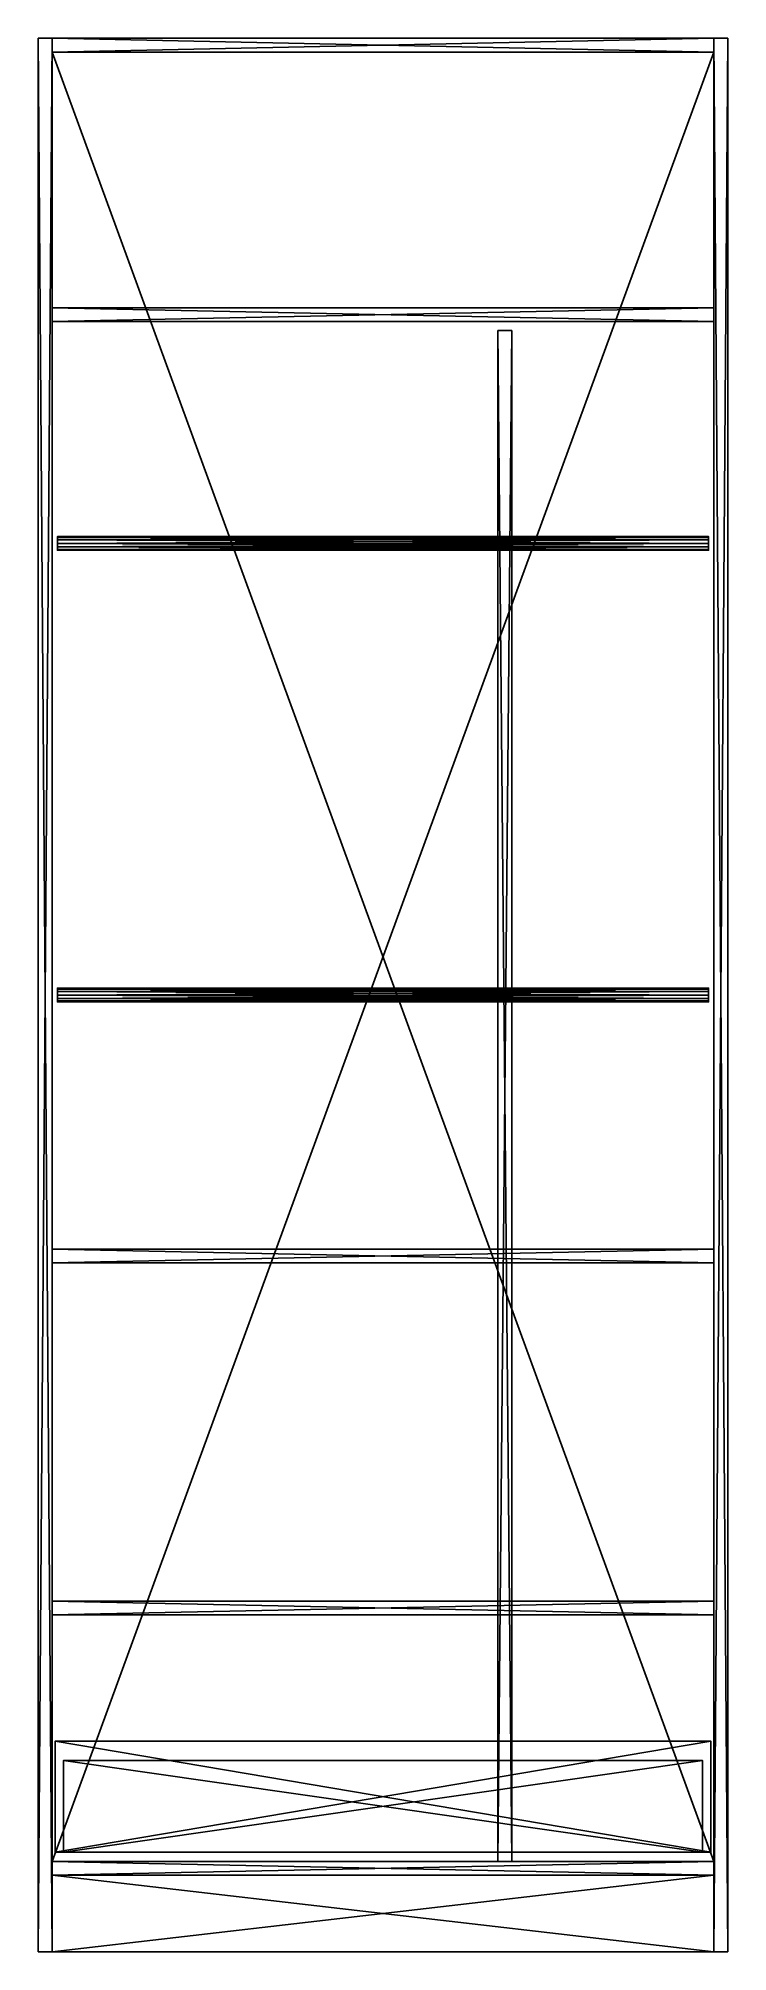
# Model space of a CAD drawing. Header units: millimetres. Extents: x 0 to 900, y 0 to 2500.
import ezdxf

# ---------------------------------------------------------------- set-up
doc = ezdxf.new("R2010")
doc.units = ezdxf.units.MM
for name, color, linetype in [('ARKALIK', 7, 'Continuous'), ('ASKILIK', 7, 'Continuous'), ('BAZA', 7, 'Continuous'), ('CEKMECE_KUTU', 7, 'Continuous'), ('CEKMECE_ON', 7, 'Continuous'), ('DIKME', 7, 'Continuous'), ('GOVDE', 7, 'Continuous'), ('RAF', 7, 'Continuous')]:
    doc.layers.add(name, color=color, linetype=linetype)

msp = doc.modelspace()

# ---------------------------------------------------------------- linework, layer by layer
at = {"layer": 'ARKALIK'}
for points in [[(18, 118, 600), (18, 2482, 600), (18, 118, 592)], [(18, 118, 592), (18, 2482, 600), (18, 2482, 592)], [(18, 2482, 592), (882, 118, 592), (18, 118, 592)], [(18, 118, 600), (882, 2482, 600), (18, 2482, 600)], [(882, 118, 600), (882, 2482, 600), (18, 118, 600)], [(18, 2482, 600), (882, 2482, 600), (18, 2482, 592)], [(882, 2482, 592), (882, 118, 592), (18, 2482, 592)], [(18, 2482, 592), (882, 2482, 600), (882, 2482, 592)], [(882, 2482, 592), (882, 118, 600), (882, 118, 592)], [(882, 2482, 600), (882, 118, 600), (882, 2482, 592)], [(882, 118, 592), (18, 118, 600), (18, 118, 592)], [(882, 118, 600), (18, 118, 600), (882, 118, 592)]]:
    msp.add_3dface(points, dxfattribs=at)
at = {"layer": 'ASKILIK'}
for points in [[(25, 1847.8, 265.5), (25, 1840, 270), (25, 1849, 270)], [(25, 1847.8, 265.5), (25, 1849, 270), (875, 1847.8, 265.5)], [(875, 1847.8, 265.5), (25, 1849, 270), (875, 1849, 270)], [(25, 1849, 270), (25, 1840, 270), (25, 1847.8, 274.5)], [(25, 1849, 270), (25, 1847.8, 274.5), (875, 1849, 270)], [(875, 1849, 270), (25, 1847.8, 274.5), (875, 1847.8, 274.5)], [(25, 1844.5, 262.2), (25, 1840, 270), (25, 1847.8, 265.5)], [(25, 1844.5, 262.2), (25, 1847.8, 265.5), (875, 1844.5, 262.2)], [(875, 1844.5, 262.2), (25, 1847.8, 265.5), (875, 1847.8, 265.5)], [(25, 1847.8, 274.5), (25, 1840, 270), (25, 1844.5, 277.8)], [(25, 1847.8, 274.5), (25, 1844.5, 277.8), (875, 1847.8, 274.5)], [(875, 1847.8, 274.5), (25, 1844.5, 277.8), (875, 1844.5, 277.8)], [(25, 1840, 261), (25, 1840, 270), (25, 1844.5, 262.2)], [(25, 1840, 261), (25, 1844.5, 262.2), (875, 1840, 261)], [(875, 1840, 261), (25, 1844.5, 262.2), (875, 1844.5, 262.2)], [(25, 1844.5, 277.8), (25, 1840, 270), (25, 1840, 279)], [(25, 1844.5, 277.8), (25, 1840, 279), (875, 1844.5, 277.8)], [(875, 1844.5, 277.8), (25, 1840, 279), (875, 1840, 279)], [(25, 1840, 279), (25, 1840, 270), (25, 1835.5, 277.8)], [(25, 1840, 279), (25, 1835.5, 277.8), (875, 1840, 279)], [(875, 1840, 279), (25, 1835.5, 277.8), (875, 1835.5, 277.8)], [(25, 1835.5, 277.8), (25, 1840, 270), (25, 1832.2, 274.5)], [(25, 1832.2, 274.5), (25, 1840, 270), (25, 1831, 270)], [(25, 1831, 270), (25, 1840, 270), (25, 1832.2, 265.5)], [(25, 1832.2, 265.5), (25, 1840, 270), (25, 1835.5, 262.2)], [(25, 1835.5, 262.2), (25, 1840, 270), (25, 1840, 261)], [(25, 1835.5, 262.2), (25, 1840, 261), (875, 1835.5, 262.2)], [(875, 1835.5, 262.2), (25, 1840, 261), (875, 1840, 261)], [(25, 1835.5, 277.8), (25, 1832.2, 274.5), (875, 1835.5, 277.8)], [(875, 1835.5, 277.8), (25, 1832.2, 274.5), (875, 1832.2, 274.5)], [(25, 1832.2, 265.5), (25, 1835.5, 262.2), (875, 1832.2, 265.5)], [(875, 1832.2, 265.5), (25, 1835.5, 262.2), (875, 1835.5, 262.2)], [(25, 1832.2, 274.5), (25, 1831, 270), (875, 1832.2, 274.5)], [(875, 1832.2, 274.5), (25, 1831, 270), (875, 1831, 270)], [(25, 1831, 270), (25, 1832.2, 265.5), (875, 1831, 270)], [(875, 1831, 270), (25, 1832.2, 265.5), (875, 1832.2, 265.5)], [(875, 1847.8, 265.5), (875, 1849, 270), (875, 1840, 270)], [(875, 1849, 270), (875, 1847.8, 274.5), (875, 1840, 270)], [(875, 1844.5, 262.2), (875, 1847.8, 265.5), (875, 1840, 270)], [(875, 1847.8, 274.5), (875, 1844.5, 277.8), (875, 1840, 270)], [(875, 1840, 261), (875, 1844.5, 262.2), (875, 1840, 270)], [(875, 1844.5, 277.8), (875, 1840, 279), (875, 1840, 270)], [(875, 1840, 279), (875, 1835.5, 277.8), (875, 1840, 270)], [(875, 1835.5, 277.8), (875, 1832.2, 274.5), (875, 1840, 270)], [(875, 1832.2, 274.5), (875, 1831, 270), (875, 1840, 270)], [(875, 1831, 270), (875, 1832.2, 265.5), (875, 1840, 270)], [(875, 1832.2, 265.5), (875, 1835.5, 262.2), (875, 1840, 270)], [(875, 1835.5, 262.2), (875, 1840, 261), (875, 1840, 270)], [(25, 1257.8, 265.5), (25, 1250, 270), (25, 1259, 270)], [(25, 1257.8, 265.5), (25, 1259, 270), (875, 1257.8, 265.5)], [(875, 1257.8, 265.5), (25, 1259, 270), (875, 1259, 270)], [(25, 1259, 270), (25, 1250, 270), (25, 1257.8, 274.5)], [(25, 1259, 270), (25, 1257.8, 274.5), (875, 1259, 270)], [(875, 1259, 270), (25, 1257.8, 274.5), (875, 1257.8, 274.5)], [(25, 1254.5, 262.2), (25, 1250, 270), (25, 1257.8, 265.5)], [(25, 1254.5, 262.2), (25, 1257.8, 265.5), (875, 1254.5, 262.2)], [(875, 1254.5, 262.2), (25, 1257.8, 265.5), (875, 1257.8, 265.5)], [(25, 1257.8, 274.5), (25, 1250, 270), (25, 1254.5, 277.8)], [(25, 1257.8, 274.5), (25, 1254.5, 277.8), (875, 1257.8, 274.5)], [(875, 1257.8, 274.5), (25, 1254.5, 277.8), (875, 1254.5, 277.8)], [(25, 1250, 261), (25, 1250, 270), (25, 1254.5, 262.2)], [(25, 1250, 261), (25, 1254.5, 262.2), (875, 1250, 261)], [(875, 1250, 261), (25, 1254.5, 262.2), (875, 1254.5, 262.2)], [(25, 1254.5, 277.8), (25, 1250, 270), (25, 1250, 279)], [(25, 1254.5, 277.8), (25, 1250, 279), (875, 1254.5, 277.8)], [(875, 1254.5, 277.8), (25, 1250, 279), (875, 1250, 279)], [(25, 1250, 279), (25, 1250, 270), (25, 1245.5, 277.8)], [(25, 1250, 279), (25, 1245.5, 277.8), (875, 1250, 279)], [(875, 1250, 279), (25, 1245.5, 277.8), (875, 1245.5, 277.8)], [(25, 1245.5, 277.8), (25, 1250, 270), (25, 1242.2, 274.5)], [(25, 1242.2, 274.5), (25, 1250, 270), (25, 1241, 270)], [(25, 1241, 270), (25, 1250, 270), (25, 1242.2, 265.5)], [(25, 1242.2, 265.5), (25, 1250, 270), (25, 1245.5, 262.2)], [(25, 1245.5, 262.2), (25, 1250, 270), (25, 1250, 261)], [(25, 1245.5, 262.2), (25, 1250, 261), (875, 1245.5, 262.2)], [(875, 1245.5, 262.2), (25, 1250, 261), (875, 1250, 261)], [(875, 1257.8, 265.5), (875, 1259, 270), (875, 1250, 270)], [(875, 1259, 270), (875, 1257.8, 274.5), (875, 1250, 270)], [(875, 1254.5, 262.2), (875, 1257.8, 265.5), (875, 1250, 270)], [(875, 1257.8, 274.5), (875, 1254.5, 277.8), (875, 1250, 270)], [(875, 1250, 261), (875, 1254.5, 262.2), (875, 1250, 270)], [(875, 1254.5, 277.8), (875, 1250, 279), (875, 1250, 270)], [(875, 1250, 279), (875, 1245.5, 277.8), (875, 1250, 270)], [(875, 1245.5, 277.8), (875, 1242.2, 274.5), (875, 1250, 270)], [(875, 1242.2, 274.5), (875, 1241, 270), (875, 1250, 270)], [(875, 1241, 270), (875, 1242.2, 265.5), (875, 1250, 270)], [(875, 1242.2, 265.5), (875, 1245.5, 262.2), (875, 1250, 270)], [(875, 1245.5, 262.2), (875, 1250, 261), (875, 1250, 270)], [(25, 1245.5, 277.8), (25, 1242.2, 274.5), (875, 1245.5, 277.8)], [(875, 1245.5, 277.8), (25, 1242.2, 274.5), (875, 1242.2, 274.5)], [(25, 1242.2, 265.5), (25, 1245.5, 262.2), (875, 1242.2, 265.5)], [(875, 1242.2, 265.5), (25, 1245.5, 262.2), (875, 1245.5, 262.2)], [(25, 1242.2, 274.5), (25, 1241, 270), (875, 1242.2, 274.5)], [(875, 1242.2, 274.5), (25, 1241, 270), (875, 1241, 270)], [(25, 1241, 270), (25, 1242.2, 265.5), (875, 1241, 270)], [(875, 1241, 270), (25, 1242.2, 265.5), (875, 1242.2, 265.5)]]:
    msp.add_3dface(points, dxfattribs=at)
at = {"layer": 'BAZA'}
for points in [[(18, 0, 38), (18, 100, 38), (18, 0)], [(18, 0), (18, 100, 38), (18, 100)], [(18, 100), (882, 0), (18, 0)], [(18, 0, 38), (882, 100, 38), (18, 100, 38)], [(882, 0, 38), (882, 100, 38), (18, 0, 38)], [(18, 100, 38), (882, 100, 38), (18, 100)], [(882, 100), (882, 0), (18, 100)], [(18, 100), (882, 100, 38), (882, 100)], [(882, 100), (882, 0, 38), (882, 0)], [(882, 100, 38), (882, 0, 38), (882, 100)], [(882, 0), (18, 0, 38), (18, 0)], [(882, 0, 38), (18, 0, 38), (882, 0)]]:
    msp.add_3dface(points, dxfattribs=at)
at = {"layer": 'CEKMECE_KUTU'}
for points in [[(33, 130, 500), (33, 250, 500), (33, 130, 35)], [(33, 130, 35), (33, 250, 500), (33, 250, 35)], [(33, 250, 35), (867, 130, 35), (33, 130, 35)], [(33, 130, 500), (867, 250, 500), (33, 250, 500)], [(867, 130, 500), (867, 250, 500), (33, 130, 500)], [(33, 250, 500), (867, 250, 500), (33, 250, 35)], [(867, 250, 35), (867, 130, 35), (33, 250, 35)], [(33, 250, 35), (867, 250, 500), (867, 250, 35)], [(867, 250, 35), (867, 130, 500), (867, 130, 35)], [(867, 250, 500), (867, 130, 500), (867, 250, 35)], [(867, 130, 35), (33, 130, 500), (33, 130, 35)], [(867, 130, 500), (33, 130, 500), (867, 130, 35)]]:
    msp.add_3dface(points, dxfattribs=at)
at = {"layer": 'CEKMECE_ON'}
for points in [[(22, 130, 22), (22, 275, 22), (22, 130, 4)], [(22, 130, 4), (22, 275, 22), (22, 275, 4)], [(22, 275, 4), (878, 130, 4), (22, 130, 4)], [(22, 130, 22), (878, 275, 22), (22, 275, 22)], [(878, 130, 22), (878, 275, 22), (22, 130, 22)], [(22, 275, 22), (878, 275, 22), (22, 275, 4)], [(878, 275, 4), (878, 130, 4), (22, 275, 4)], [(22, 275, 4), (878, 275, 22), (878, 275, 4)], [(878, 275, 4), (878, 130, 22), (878, 130, 4)], [(878, 275, 22), (878, 130, 22), (878, 275, 4)], [(878, 130, 4), (22, 130, 22), (22, 130, 4)], [(878, 130, 22), (22, 130, 22), (878, 130, 4)]]:
    msp.add_3dface(points, dxfattribs=at)
at = {"layer": 'DIKME'}
for points in [[(600, 118, 588), (600, 2118, 588), (600, 118)], [(600, 118), (600, 2118, 588), (600, 2118)], [(600, 2118), (618, 118), (600, 118)], [(600, 118, 588), (618, 2118, 588), (600, 2118, 588)], [(618, 118, 588), (618, 2118, 588), (600, 118, 588)], [(600, 2118, 588), (618, 2118, 588), (600, 2118)], [(618, 2118), (618, 118), (600, 2118)], [(600, 2118), (618, 2118, 588), (618, 2118)], [(618, 2118), (618, 118, 588), (618, 118)], [(618, 2118, 588), (618, 118, 588), (618, 2118)], [(618, 118), (600, 118, 588), (600, 118)], [(618, 118, 588), (600, 118, 588), (618, 118)]]:
    msp.add_3dface(points, dxfattribs=at)
at = {"layer": 'GOVDE'}
for points in [[(0, 0, 600), (0, 2500, 600), (0, 0)], [(0, 0), (0, 2500, 600), (0, 2500)], [(0, 2500), (18, 0), (0, 0)], [(0, 0, 600), (18, 2500, 600), (0, 2500, 600)], [(18, 0, 600), (18, 2500, 600), (0, 0, 600)], [(0, 2500, 600), (18, 2500, 600), (0, 2500)], [(18, 2500), (18, 0), (0, 2500)], [(0, 2500), (18, 2500, 600), (18, 2500)], [(18, 2500), (18, 0, 600), (18, 0)], [(18, 2500, 600), (18, 0, 600), (18, 2500)], [(18, 2482, 600), (18, 2500, 600), (18, 2482)], [(18, 2482), (18, 2500, 600), (18, 2500)], [(18, 2500), (882, 2482), (18, 2482)], [(18, 2482, 600), (882, 2500, 600), (18, 2500, 600)], [(882, 2482, 600), (882, 2500, 600), (18, 2482, 600)], [(18, 2500, 600), (882, 2500, 600), (18, 2500)], [(882, 2500), (882, 2482), (18, 2500)], [(18, 2500), (882, 2500, 600), (882, 2500)], [(882, 0, 600), (882, 2500, 600), (882, 0)], [(882, 0), (882, 2500, 600), (882, 2500)], [(882, 2500), (900, 0), (882, 0)], [(882, 0, 600), (900, 2500, 600), (882, 2500, 600)], [(900, 0, 600), (900, 2500, 600), (882, 0, 600)], [(882, 2500, 600), (900, 2500, 600), (882, 2500)], [(900, 2500), (900, 0), (882, 2500)], [(882, 2500), (900, 2500, 600), (900, 2500)], [(882, 2500), (882, 2482, 600), (882, 2482)], [(882, 2500, 600), (882, 2482, 600), (882, 2500)], [(900, 2500), (900, 0, 600), (900, 0)], [(900, 2500, 600), (900, 0, 600), (900, 2500)], [(882, 2482), (18, 2482, 600), (18, 2482)], [(882, 2482, 600), (18, 2482, 600), (882, 2482)], [(18, 100, 600), (18, 118, 600), (18, 100)], [(18, 100), (18, 118, 600), (18, 118)], [(18, 118), (882, 100), (18, 100)], [(18, 100, 600), (882, 118, 600), (18, 118, 600)], [(882, 100, 600), (882, 118, 600), (18, 100, 600)], [(18, 118, 600), (882, 118, 600), (18, 118)], [(882, 118), (882, 100), (18, 118)], [(18, 118), (882, 118, 600), (882, 118)], [(882, 100), (18, 100, 600), (18, 100)], [(882, 100, 600), (18, 100, 600), (882, 100)], [(882, 118), (882, 100, 600), (882, 100)], [(882, 118, 600), (882, 100, 600), (882, 118)], [(18, 0), (0, 0, 600), (0, 0)], [(18, 0, 600), (0, 0, 600), (18, 0)], [(900, 0), (882, 0, 600), (882, 0)], [(900, 0, 600), (882, 0, 600), (900, 0)]]:
    msp.add_3dface(points, dxfattribs=at)
at = {"layer": 'RAF'}
for points in [[(18, 2130, 588), (18, 2148, 588), (18, 2130)], [(18, 2130), (18, 2148, 588), (18, 2148)], [(18, 2148), (882, 2130), (18, 2130)], [(18, 2130, 588), (882, 2148, 588), (18, 2148, 588)], [(882, 2130, 588), (882, 2148, 588), (18, 2130, 588)], [(18, 2148, 588), (882, 2148, 588), (18, 2148)], [(882, 2148), (882, 2130), (18, 2148)], [(18, 2148), (882, 2148, 588), (882, 2148)], [(882, 2130), (18, 2130, 588), (18, 2130)], [(882, 2130, 588), (18, 2130, 588), (882, 2130)], [(882, 2148), (882, 2130, 588), (882, 2130)], [(882, 2148, 588), (882, 2130, 588), (882, 2148)], [(18, 900, 588), (18, 918, 588), (18, 900)], [(18, 900), (18, 918, 588), (18, 918)], [(18, 918), (882, 900), (18, 900)], [(18, 900, 588), (882, 918, 588), (18, 918, 588)], [(882, 900, 588), (882, 918, 588), (18, 900, 588)], [(18, 918, 588), (882, 918, 588), (18, 918)], [(882, 918), (882, 900), (18, 918)], [(18, 918), (882, 918, 588), (882, 918)], [(882, 900), (18, 900, 588), (18, 900)], [(882, 900, 588), (18, 900, 588), (882, 900)], [(882, 918), (882, 900, 588), (882, 900)], [(882, 918, 588), (882, 900, 588), (882, 918)], [(18, 440, 588), (18, 458, 588), (18, 440)], [(18, 440), (18, 458, 588), (18, 458)], [(18, 458), (882, 440), (18, 440)], [(18, 440, 588), (882, 458, 588), (18, 458, 588)], [(882, 440, 588), (882, 458, 588), (18, 440, 588)], [(18, 458, 588), (882, 458, 588), (18, 458)], [(882, 458), (882, 440), (18, 458)], [(18, 458), (882, 458, 588), (882, 458)], [(882, 458), (882, 440, 588), (882, 440)], [(882, 458, 588), (882, 440, 588), (882, 458)], [(882, 440), (18, 440, 588), (18, 440)], [(882, 440, 588), (18, 440, 588), (882, 440)]]:
    msp.add_3dface(points, dxfattribs=at)

doc.saveas('drawing.dxf')
